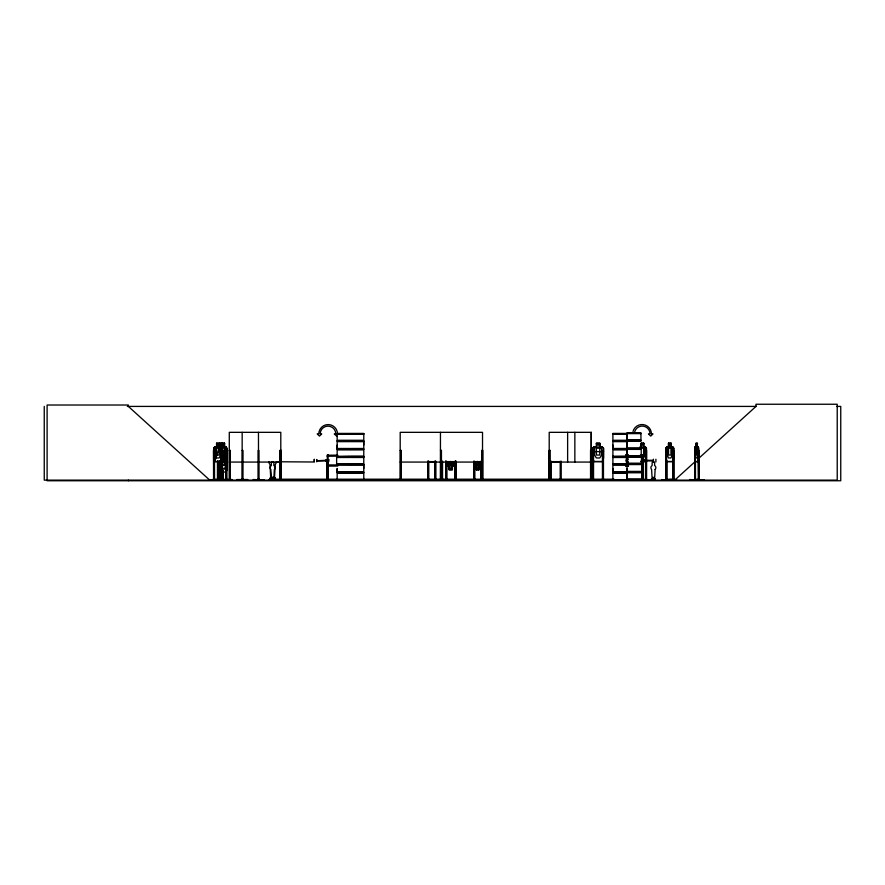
<?xml version="1.0" encoding="UTF-8"?>
<svg xmlns="http://www.w3.org/2000/svg" width="885" height="885" viewBox="0 0 885 885"><rect width="100%" height="100%" fill="white"/><g stroke="black" fill="none" stroke-linecap="round" stroke-linejoin="round"><path stroke-width="1.33" d="M337.782 455.122L327.328 455.244C328.512 453.662 329.187 457.235 327.328 456.251L337.782 456.129M350.139 465.045L327.328 464.924L328.412 464.924L328.412 466.008M337.174 471.871L337.174 468.453L337.163 471.871L350.139 471.871M350.139 448.485L337.163 448.485L337.174 445.066M363.768 468.453L363.768 465.045L350.792 465.045M363.768 445.066L363.768 441.648L350.792 441.648M641.039 471.871L612.896 471.871L612.907 468.453M641.039 448.474L612.896 448.485L612.907 445.066M626.79 441.648L626.79 448.485L626.812 441.648L612.896 441.648L612.896 448.485M627.045 471.395L627.045 467.977M627.045 447.998L627.045 444.591M327.328 465.93L328.412 466.096M327.328 456.251L328.412 456.096M327.273 478.807L327.328 455.012M316.753 460.764L326.045 460.3L326.045 460.886L326.045 460.311M314.286 461.594L314.275 459.215L314.275 462.003L276.33 461.749A3.717 3.717 0 0 1 275.246 464.371L274.472 478.708L270.755 478.708L269.991 464.371A3.717 3.717 0 0 1 268.896 461.749M236.937 479.57L247.7 479.515L247.7 480.135L236.914 480.057M698.199 461.627L698.652 457.987M698.774 457.987L698.309 461.627L695.035 461.627L695.156 446.87M653.296 478.033L653.152 477.657M222.113 480.057L221.936 479.05L220.741 479.05L220.752 480.135M222.345 480.035L222.412 470.676M223.341 451.693L223.352 450.985L223.451 451.693M226.14 468.751L226.947 465.101L226.837 448.164L225.974 446.991L226.936 448.164L227.025 468.408L226.228 472.048M226.173 471.926L226.947 468.386M646.227 448.208L645.364 446.991L646.404 448.164L646.404 457.987L645.431 461.627L640.563 461.627M672.744 461.627L673.717 457.987L673.717 448.164L672.722 446.87L666.737 446.991L665.874 448.175L665.874 457.987L666.67 461.627L672.832 461.627M221.007 461.627L222.024 457.987L222.091 448.164L221.095 446.87M221.128 461.627L222.091 457.987L220.94 461.505L214.657 461.505M634.656 479.57L634.711 480.135M661.914 480.057L676.538 479.57M232.036 480.135L232.036 479.515L209.656 480.057L128.347 406.414L128.347 405.02L47.104 405.02L47.104 480.754L840.75 480.754L840.75 406.414L836.602 406.414M217.146 479.57L217.201 480.135M272.469 477.778L272.668 477.59M696.075 446.87L695.046 446.87L694.659 448.23L694.692 480.135M226.438 480.035L226.283 479.05M476.584 461.539C473.232 465.776 477.469 465.886 477.568 461.439L479.604 464.846L478.63 461.87M449.469 461.539C445.332 466.34 450.31 465.643 450.719 461.439C451.184 465.643 455.941 466.329 451.914 461.561M666.051 448.23L666.825 446.991M480.655 465.997L481.528 464.769L481.44 461.107L481.617 478.785M480.688 466.118L481.528 464.813M214.535 480.135L214.458 450.399L213.44 450.399L213.617 480.135L213.75 448.175L214.701 446.87L213.927 448.23M635.751 479.958L636.282 479.947M650.021 479.548L649.878 480.124M650.508 479.958L650.552 479.958M350.15 456.461L337.152 456.737M612.896 456.45L612.907 449.857L626.812 449.857L626.812 456.45L612.763 456.638L626.823 456.804L612.885 456.737M454.658 465.997L455.841 464.813L454.713 466.118M221.117 448.208L222.301 446.991L222.301 443.33M270.246 479.261L270.279 477.712L269.117 480.112L269.637 479.261M269.848 479.648L271.761 480.101L270.777 479.958M270.268 480.112L270.744 478.519L271.031 479.548M270.467 480.124L271.374 480.079M651.803 479.548C652.156 476.915 650.453 480.666 651.803 480.101M652.51 480.124L651.515 479.814M654.303 480.124C655.398 480.843 655.221 476.938 654.944 479.548M668.551 443.208L668.551 446.991L667.257 448.208L667.257 455.045L668.551 457.965L670.963 457.965L672.257 455.045L672.257 448.208L670.963 446.991M674.746 480.135L695.057 461.704M699.117 458.021L755.989 406.414L755.989 404.246L837.221 404.246L837.221 480.135L44.25 480.135L44.25 406.414M223.407 480.057L223.252 470.676M626.005 459.138L627.996 457.965M628.096 459.215L625.806 460.499L628.096 461.793M226.029 480.057L226.118 470.676M231.903 480.057L209.712 479.98M655.188 479.958L636.957 479.98M640.961 455.974L626.901 456.151L640.961 456.251M221.748 455.266L223.54 458.684C224.547 453.043 227.124 455.056 224.049 459.536C226.848 463.851 225.122 466.517 223.584 460.311C222.367 466.351 220.044 464.094 223.086 459.503L221.659 455.698M127.307 406.414L756.409 406.414M627.022 432.931L640.961 432.931M337.152 433.418L363.79 433.418M612.885 433.418L626.823 433.418M627.045 433.617L640.928 433.617M343.358 433.727L344.873 433.727M356.069 433.727L357.573 433.727M619.102 433.727L620.606 433.727M363.746 434.081L337.196 434.081L350.128 434.092M626.779 434.081L612.929 434.081L626.79 434.092L626.79 440.276L626.812 433.694L612.885 433.672L612.907 440.276L641.039 440.276M350.803 434.092L363.768 434.092M627.034 439.79L640.939 439.79L640.939 433.207L627.022 433.196L627.045 439.79M350.139 440.276L337.163 440.276L337.163 433.694L363.79 433.694L363.768 440.276L350.792 440.276M641.039 440.697L612.796 440.752M337.063 440.752L350.228 440.752M350.714 440.752L363.879 440.752M337.063 441.173L350.228 441.173M350.714 441.173L363.879 441.173M612.796 441.173L640.939 441.173M350.139 441.648L337.163 441.648L337.163 448.485M221.582 446.87L221.582 443.208L219.646 443.208L219.646 446.87M222.124 443.208L224.58 443.208L224.58 446.87M641.227 443.208L641.138 446.87L641.138 443.208L643.815 443.208L643.815 446.87M672.81 446.87L671.051 446.87L671.129 443.208L668.463 443.208L668.463 446.87M216.571 443.33L219.203 443.33L219.115 446.991L220.564 448.208L220.564 455.045L219.203 457.965L216.648 457.965L215.287 455.045L215.287 448.208L216.648 446.991L216.648 443.33M219.712 443.33L221.527 443.33M222.201 443.33L224.502 443.33M596.379 443.33L599.798 443.33L599.798 446.991L601.623 448.208L601.623 455.045L599.798 457.965L596.379 457.965L594.554 455.045L594.554 448.208L596.379 446.991L596.258 443.208L599.919 443.208L599.919 446.87L602.287 446.87L603.581 448.164L603.581 457.987L602.32 461.627L593.735 461.627L592.596 457.987M641.227 443.33L643.727 443.33M668.551 443.33L671.051 443.33M696.008 443.33L697.38 443.33M218.506 446.87L222.766 446.87M224.48 443.208L224.403 446.991L226.106 446.87L214.657 446.991L216.559 446.87L216.559 443.208L219.292 443.208L219.203 446.991M596.258 446.87L593.769 446.87L592.596 448.175L592.53 478.785M643.727 443.208L643.638 446.991L645.486 446.87L639.844 446.991M666.693 446.87L668.551 446.87M698.177 446.87L698.674 480.135L698.774 448.164L698.298 446.87L697.314 446.87L697.424 443.208L695.964 443.208L695.333 455.045L696.008 457.965L697.258 457.965L697.933 455.045L697.933 448.208L697.258 446.991M695.068 446.991L698.276 446.991M640.939 447.998L627.034 447.998L627.034 441.173M213.75 448.175L214.59 461.627L226.129 461.627L226.837 457.987M646.404 448.164L646.315 480.135M665.874 448.175L665.951 480.135M672.688 446.991L673.717 448.164M350.792 448.485L363.779 448.485L363.779 441.648M337.063 448.96L350.228 448.96M350.714 448.96L363.879 448.96M612.796 448.96L641.039 448.905M337.063 449.381L350.228 449.381M350.714 449.381L363.879 449.381M612.796 449.381L640.939 449.381M350.139 449.857L337.163 449.857L337.163 456.45M350.792 449.857L363.779 449.857L363.779 456.45L350.781 456.45M280.799 450.399L281.176 479.36M220.841 450.399L221.847 450.399M225.819 450.399L226.759 450.399M229.281 450.399L230.354 450.399L230.266 480.135M242.169 450.399L242.811 450.399L242.844 480.135M281.187 450.399L279.925 450.399L279.826 479.36M400.197 450.399L401.182 450.399L401.259 479.36M440.464 450.399L441.449 450.399L441.471 479.36L441.549 461.317M550.193 450.399L549.198 450.399L549.165 479.05L551.421 479.36M591.645 479.36L591.656 450.399L590.549 450.399L590.549 479.05M592.53 450.399L593.547 450.399L593.536 478.785M603.459 450.399L602.442 450.399L602.442 478.785M665.918 450.399L666.903 450.399M592.596 451.627L603.581 451.627M222.378 453.629L224.801 453.629M222.378 453.994L222.279 450.343L224.702 450.343L224.724 457.412L225.885 458.629L225.885 465.466L224.724 468.386L222.544 468.386L221.383 465.466L221.383 461.362M224.613 453.994L226.206 453.994M221.117 454.116L226.173 454.116M224.336 454.359L222.931 454.359L222.931 455.576L224.336 455.576L224.502 448.208L222.301 448.208L222.356 462.169L224.536 462.169L224.613 450.343M222.301 455.045L224.502 455.045M625.706 454.99L628.151 454.99M625.717 455.111L628.505 455.122M640.264 455.122L642.875 455.244M222.356 455.344L224.536 455.344M627.045 455.786L640.928 455.786M641.791 456.018L642.875 456.018M625.894 456.129L628.505 456.129M640.264 456.129L642.875 456.129L641.791 456.251L641.791 455.012M337.174 456.273L350.128 456.273M350.803 456.273L363.768 456.273M612.907 456.273L626.79 456.273L626.79 449.857M337.152 457.047L350.15 457.047M350.781 457.069L363.79 457.047L363.768 463.663L350.792 463.663M626.823 457.069L612.885 457.069L612.907 463.663L641.039 463.663M627.045 457.003L640.928 457.003M224.702 457.291L226.306 457.291M221.217 457.412L226.272 457.412L226.947 458.629M337.174 457.49L350.128 457.49M350.803 457.49L363.768 457.49M612.907 457.49L626.79 457.49M213.75 457.987L214.679 461.627M665.874 457.987L666.759 461.627M673.717 457.987L672.688 461.505L666.737 461.505M227.025 458.585L227.124 468.408M644.125 460.3L653.418 460.3M316.753 460.886L326.045 460.919M644.125 460.93L653.418 460.93M327.03 461.24L328.28 461.24M641.913 461.24L643.152 461.24M222.002 461.505L226.073 461.505M602.231 461.505L593.824 461.505L592.729 457.965L592.729 448.23L593.824 446.991L602.231 446.991L603.459 448.208L603.459 478.785M640.607 461.505L645.453 461.505M695.068 461.505L698.276 461.505M428.451 461.627L434.668 461.627M446.704 461.627L454.724 461.627M474.504 461.627L480.798 461.627M551.388 461.627L559.973 461.627M229.281 462.07L280.799 462.07M400.197 462.07L482.524 462.07M549.209 462.07L591.269 462.07M627.034 463.187L640.939 463.187M337.163 463.663L350.139 463.663M626.934 464.083L641.039 464.083M337.063 464.149L350.228 464.149M350.714 464.149L363.879 464.149M612.796 464.149L626.901 464.149M337.063 464.57L350.228 464.57M350.714 464.57L363.879 464.57M612.796 464.57L640.939 464.559M445.653 464.824L446.848 466.118L454.757 466.118M473.597 464.824L474.614 466.118L480.776 466.118M628.505 465.034L612.896 465.045L612.896 471.871M226.936 465.112L226.228 468.751L220.675 468.751M625.695 465.975L628.151 465.975M337.782 466.041L327.328 466.13M625.894 466.041L628.505 466.041M220.73 468.63L226.173 468.63M478.885 469.658L476.329 469.658L476.418 465.997L475.09 464.78L475.09 462.047M476.241 469.78L478.973 469.78L478.973 466.118M640.939 471.395L627.034 471.395L627.034 467.977M350.792 471.871L363.779 471.871L363.779 465.045M226.328 472.048L220.763 472.048L220.144 461.052M337.063 472.347L350.228 472.347M350.714 472.347L363.879 472.347M612.796 472.347L641.039 472.291M337.063 472.767L350.228 472.767M350.714 472.767L363.879 472.767M612.796 472.767L640.939 472.767M350.139 473.254L337.163 473.254L337.163 479.836M350.792 473.254L363.779 473.254L363.779 479.836M613.814 479.847L626.823 479.836L626.812 473.254L612.896 473.254L612.896 479.836M214.546 479.05L213.34 479.05L213.362 480.135M217.356 479.05L218.385 479.05M219.336 479.05L220.476 479.05L220.453 480.135L220.376 461.218M222.312 479.05L223.341 479.05M226.859 479.05L225.719 479.05L225.598 480.035M229.182 479.05L230.454 479.05L230.454 480.135M242.081 479.05L242.888 479.05M258.099 479.05L258.918 479.05M271.197 478.951L273.841 479.017L274.35 469.459A2.478 2.478 0 0 0 273.841 465.554L273.841 462.877A1.239 1.239 0 0 0 272.602 461.638A1.239 1.239 0 0 0 271.363 462.877L271.363 465.554A2.478 2.478 0 0 0 270.843 469.459L271.363 479.017M279.826 479.05L281.297 479.05M400.197 479.05L401.281 479.05M427.599 479.05L428.771 479.36M435.851 479.05L434.679 479.36M442.633 479.05L440.376 479.05L440.464 432.334M445.531 479.05L446.825 479.05M456.018 479.05L454.724 479.36M473.63 479.05L474.802 479.36M482.9 479.05L480.798 479.36M561.333 479.05L560.094 479.36M591.766 479.05L590.472 479.36M592.419 479.05L593.658 479.36M603.57 479.05L602.331 479.36M645.508 479.05L646.692 479.05M667.002 479.05L665.808 479.05L665.83 480.135M674.005 479.05L672.821 479.05L672.843 480.135M695.533 479.05L694.614 479.05L694.636 480.135M699.172 479.05L698.265 479.05L698.309 480.135L698.353 450.399L699.084 450.399L699.084 480.135M627.045 479.172L640.928 479.172M214.281 479.36L226.04 479.36M269.527 479.261L271.806 479.261M646.293 479.349L626.89 479.504L640.961 479.637M652.533 479.349L654.192 479.349M666.704 479.36L673.12 479.05M695.112 479.36L698.674 479.36M627.034 479.615L651.205 479.814M651.504 479.548L655.232 479.548M271.806 479.648L269.416 480.09M613.836 479.659L626.79 479.659L626.79 473.254M264.084 480.035L253.309 479.515L253.309 480.135L264.217 480.135M661.969 479.98L676.538 479.98M225.542 479.515L225.52 480.135M650.497 479.515L650.475 480.135M642.997 480.057L642.919 461.55M626.016 461.815L628.007 462.999M222.788 480.057L222.743 470.676M228.275 480.135L227.998 479.537L227.965 480.135M218.363 480.035L218.296 461.218M336.665 436.106L334.264 433.938L335.813 433.938A7.821 7.821 0 0 0 327.992 426.116A7.821 7.821 0 0 0 320.171 433.938L321.731 433.938L319.474 436.106L317.228 433.938L318.777 433.938A9.37 9.37 0 0 1 328.147 424.568A9.37 9.37 0 0 1 337.517 433.938M643.638 446.991L644.933 448.208L644.933 455.045L643.638 457.965L641.227 457.965L640.364 456.018M224.502 446.991L225.675 448.208L225.675 455.045L224.502 457.965L222.301 457.965L221.516 456.018M224.536 454.116L225.697 455.344L225.697 462.169L224.536 465.101L222.356 465.101L221.195 462.169M445.763 464.78L446.892 465.997M473.763 464.78L474.648 465.997M226.118 453.994L226.947 455.344M226.206 457.291L227.047 458.629M218.152 479.57L218.086 480.135L217.953 461.218M231.007 479.57L230.952 480.135M214.701 461.627L219.757 446.87L219.757 443.208M220.133 465.101L220.83 468.63M220.033 465.101L220.763 468.751M220.221 468.386L220.918 471.926M694.769 457.965L695.145 461.627M695.433 461.218L695.477 480.135M695.212 479.05L695.212 480.135M695.068 450.399L695.112 480.135M694.924 479.05L694.979 480.135M673.905 480.135L673.905 450.399L672.921 450.399L672.965 480.135M673.717 479.05L673.717 480.135M673.64 448.164L673.64 480.135M673.197 450.399L673.197 478.785M671.051 443.208L671.051 446.991M666.903 461.218L666.98 480.135M666.704 479.05L666.704 480.135M666.626 450.399L666.505 480.135M666.184 458.507L666.184 478.785M662.024 479.515L662.024 480.135M655.896 459.215L655.896 462.003M653.938 479.548L653.938 477.38L652.798 477.38L652.798 479.548M653.418 459.215L653.418 462.003M648.108 479.515L648.108 480.135M646.592 480.135L646.592 450.399L645.607 450.399L645.519 480.135M646.393 479.05L646.393 480.135M646.15 479.05L646.15 480.135M645.873 461.218L645.873 478.785M645.796 479.05L645.641 480.135M644.125 461.461L644.125 459.757L641.359 459.757L641.359 461.461M643.152 480.135L643.152 460.001L641.913 460.001L641.913 480.135M642.875 455.012L642.875 461.207M642.145 461.55L642.156 480.135M642.101 456.251L642.101 461.207M642.034 461.55L642.034 480.135M636.957 479.515L636.957 480.135M627.664 458.773L627.664 462.191M627.034 449.381L627.034 455.963M627.034 472.767L627.034 479.349M613.98 480.135L613.98 479.205L272.104 479.205L272.104 480.135M591.534 450.399L591.534 479.05M591.257 479.36L591.269 432.334L549.209 432.334L549.198 479.36M591.202 432.334L591.202 451.25M590.826 450.399L590.737 479.36M574.852 432.334L574.852 462.07M567.628 432.334L567.628 462.07M561.212 461.218L561.212 478.785M560.205 461.218L560.205 478.785M551.3 461.218L551.3 478.785M550.293 461.218L550.293 478.785M550.193 461.317L550.282 479.36M549.928 450.399L550.005 479.36M549.607 450.399L549.585 479.36M482.801 479.05L482.801 450.399L481.816 450.399L481.739 479.36M482.524 479.05L482.524 432.334L400.197 432.334L400.186 479.36M482.093 450.399L482.015 479.36M481.152 465.267L481.152 478.785M480.887 461.218L480.887 478.785M480.201 462.047L480.201 464.78L478.885 465.997L478.885 469.78M478.885 462.047L478.885 464.78L476.418 464.78L476.418 462.047M476.329 465.997L476.329 469.78M474.725 465.267L474.725 478.785M474.46 461.218L474.46 478.785M473.995 465.267L473.995 478.785M473.685 461.118L473.729 478.785M455.919 461.218L455.919 478.785M455.731 461.107L455.775 478.785M455.675 461.107L455.675 464.769M454.978 465.267L454.978 478.785M454.835 461.218L454.835 478.785M454.027 462.047L454.027 464.78L452.323 465.997L452.279 469.658L449.115 469.658L449.16 465.997L447.456 464.78L447.456 462.047M452.445 466.118L452.401 469.78L449.005 469.78L449.005 466.118M452.323 462.047L452.323 464.78L449.16 464.78L449.16 462.047M446.715 465.267L446.715 478.785M446.571 461.218L446.571 478.785M445.763 461.118L445.786 478.785M445.719 461.118L445.642 478.785M442.533 461.317L442.533 479.05M442.257 461.317L442.257 479.05M441.825 461.317L441.748 479.36M441.173 450.399L441.261 479.36M440.741 450.399L440.741 479.05M435.752 461.218L435.752 478.785M435.475 461.218L435.475 478.785M435.033 461.218L435.033 478.785M434.756 461.218L434.756 478.785M428.694 461.218L428.694 478.785M428.417 461.218L428.417 478.785M427.975 461.218L427.975 478.785M427.709 461.218L427.709 478.785M400.905 450.399L400.905 479.05M336.632 456.262L336.632 464.846M328.158 478.807L328.269 460.001L327.03 460.001L327.041 478.807M328.103 456.251L328.047 478.807M280.988 450.399L280.988 479.05M280.788 479.36L280.799 432.334L229.281 432.334L229.281 480.135M280.114 450.399L280.014 479.36M275.423 479.648L275.39 477.712L274.992 479.261M274.461 479.814L274.173 478.519L274.273 480.135M273.487 477.092L273.487 479.261M273.166 479.548L273.166 477.38L272.038 477.38L272.038 479.548M271.784 477.092L271.784 479.261M258.84 480.135L258.84 450.399L258.199 450.399L258.166 480.135M258.652 479.05L258.708 480.135M258.464 432.334L258.542 480.135M258.32 479.05L258.376 480.135M242.634 479.05L242.689 480.135M242.545 450.399L242.468 480.135M242.357 479.05L242.291 480.135M242.169 432.334L242.136 480.135M236.948 479.515L236.948 480.135M230.166 450.399L230.166 480.135L230 479.05M229.635 479.05L229.613 480.135L229.48 450.399M226.759 467.977L226.759 480.135M226.538 479.05L226.538 480.135L226.471 467.977M226.471 450.399L226.471 455.808M226.118 450.399L226.118 458.507M225.819 470.676L225.819 480.135M222.909 470.676L222.854 480.135M222.544 453.751L222.544 457.412M222.223 443.208L222.201 446.991M221.847 448.208L221.836 480.135M221.593 458.507L221.593 478.785M221.482 443.208L221.416 446.991M221.217 479.05L221.261 480.135M221.095 450.399L221.007 480.135M220.841 458.507L220.885 480.135M220.077 470.676L220.077 478.785M220.055 461.052L220.055 468.408M219.923 479.05L219.889 480.135L219.734 461.218M219.657 479.05L219.657 480.135M219.436 461.218L219.458 480.135M217.787 461.218L217.732 480.135M217.456 461.218L217.456 480.135M215.243 479.515L215.243 480.135M214.192 450.399L214.281 480.135M214.07 479.05L214.026 480.135M213.827 479.05L213.86 480.135M209.767 479.515L209.767 480.135M128.347 480.135L128.347 480.754M632.996 431.504A9.37 9.37 0 0 1 651.426 433.938L652.975 433.938L650.729 436.106L648.462 433.938L650.033 433.938A7.821 7.821 0 0 0 634.645 431.913M316.741 460.255C316.764 465.123 316.764 457.047 316.741 460.255M655.121 469.459L654.612 479.017L652.134 479.017L651.614 469.459A2.478 2.478 0 0 1 652.134 465.554L652.134 462.877A1.239 1.239 0 0 1 653.373 461.638A1.239 1.239 0 0 1 654.612 462.877L654.612 465.554A2.478 2.478 0 0 1 655.121 469.459M689.636 479.537L689.658 480.135L704.183 480.057L689.625 479.57M218.739 443.949L217.102 443.949L217.102 445.166L218.739 445.166L218.739 443.949M221.217 443.949L220.122 443.949L220.122 445.166L221.217 445.166L221.217 443.949M224.104 443.949L222.688 443.949L222.688 445.166L224.104 445.166L224.104 443.949M599.189 443.949L596.988 443.949L596.988 445.166L599.189 445.166L599.189 443.949M643.207 443.949L641.658 443.949L641.658 445.166L643.207 445.166L643.207 443.949M670.531 443.949L668.983 443.949L668.983 445.166L670.531 445.166L670.531 443.949M697.037 443.949L696.23 443.949L696.23 445.166L697.037 445.166L697.037 443.949M219.203 448.208L216.648 448.208L216.648 455.045L219.203 455.045L219.203 448.208M222.024 448.164L220.94 446.991L222.024 448.164M599.798 448.208L596.379 448.208L596.379 455.045L599.798 455.045L599.798 448.208M643.638 448.208L641.227 448.208L641.227 455.045L643.638 455.045L643.638 448.208M670.963 448.208L668.551 448.208L668.551 455.045L670.963 455.045L670.963 448.208M697.258 448.208L696.008 448.208L696.008 455.045L697.258 455.045L697.258 448.208M224.148 451.073L222.743 451.073L222.743 452.29L224.148 452.29L224.148 451.073M640.961 456.572L627.022 456.572L640.961 456.583M363.79 456.737L350.781 456.737L363.79 456.804M224.724 458.629L222.544 458.629L222.544 465.466L224.724 465.466L224.724 458.629M328.8 459.757L326.045 459.757L326.045 461.461L328.8 461.461L328.8 459.757M451.759 467.822L449.724 467.822L449.724 469.05L451.759 469.05L451.759 467.822M478.442 467.822L476.849 467.822L476.849 469.05L478.442 469.05L478.442 467.822M669.956 479.537L669.912 480.135L669.967 479.57M626.812 471.871L626.812 468.453L626.79 471.871M400.595 479.36L400.595 450.399L400.573 479.36"/></g></svg>
